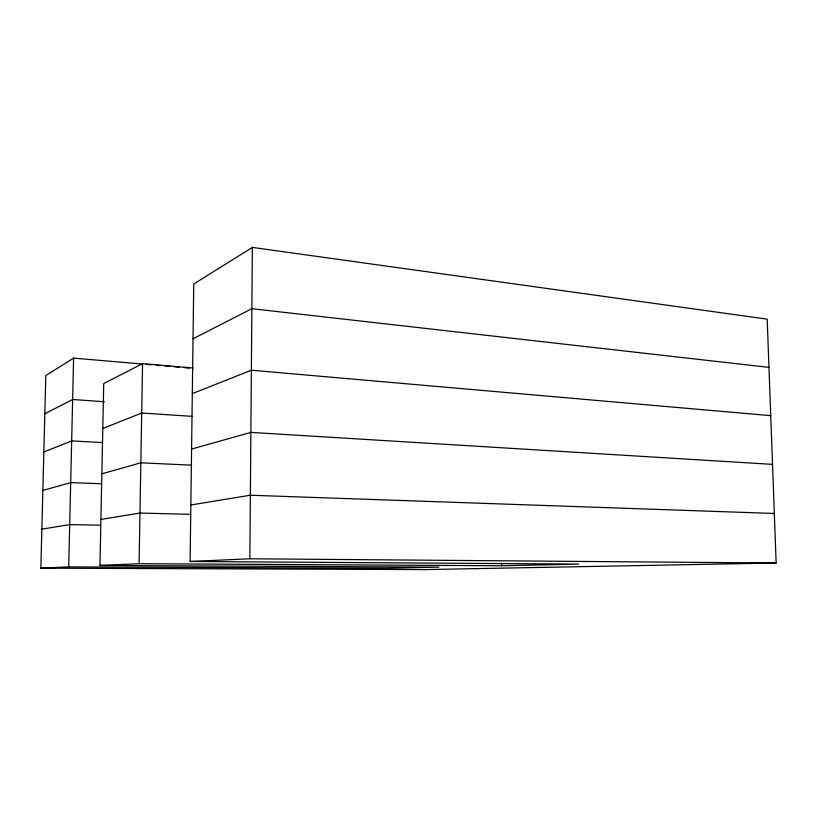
<?xml version="1.0" encoding="UTF-8"?>
<svg xmlns="http://www.w3.org/2000/svg" width="817" height="817" viewBox="0 0 817 817"><rect width="100%" height="100%" fill="white"/><g stroke="black" fill="none" stroke-linecap="round" stroke-linejoin="round"><path stroke-width="1.23" d="M252.351 247.408L193.741 283.999L190.116 561.473L249.859 558.777L252.351 247.408L767.194 319.161L776.15 563.005L424.462 569.592M142.566 363.636L103.728 383.551L99.96 565.466L139.084 563.699L142.566 363.636L193.374 368.018M73.601 358.122L45.813 375.544L40.85 568.152L68.72 566.886L73.601 358.122L142.26 364.035M44.823 413.77L72.631 399.503L104.443 401.729M193.026 338.749L251.861 308.693L768.96 367.384M43.842 451.985L71.661 440.904L102.186 442.538M102.799 428.506L141.709 413.014L192.536 416.384M192.312 393.631L251.36 370.213L770.737 415.669M42.852 490.445L70.691 482.602L101.196 483.735M101.859 473.809L140.841 462.81L191.689 465.169M191.587 449.044L250.87 432.387L772.525 464.373M41.851 529.171L69.711 524.585L100.328 525.229M100.91 519.459L139.962 513.035L190.841 514.363M190.851 504.988L250.359 495.235L774.332 513.474M139.084 563.699L501.761 565.762L578.691 564.087L190.116 561.473M40.85 568.152L425.034 569.592M99.96 565.466L438.923 567.131L387.503 568.254L68.72 566.886M249.859 558.777L776.15 563.005M146.069 364.372L151.155 364.801M156.241 365.24L160.061 365.577M165.146 366.006L170.232 366.445M174.041 366.782L179.127 367.221M184.213 367.65L189.299 368.089M501.73 563.219L501.761 565.762"/></g></svg>
